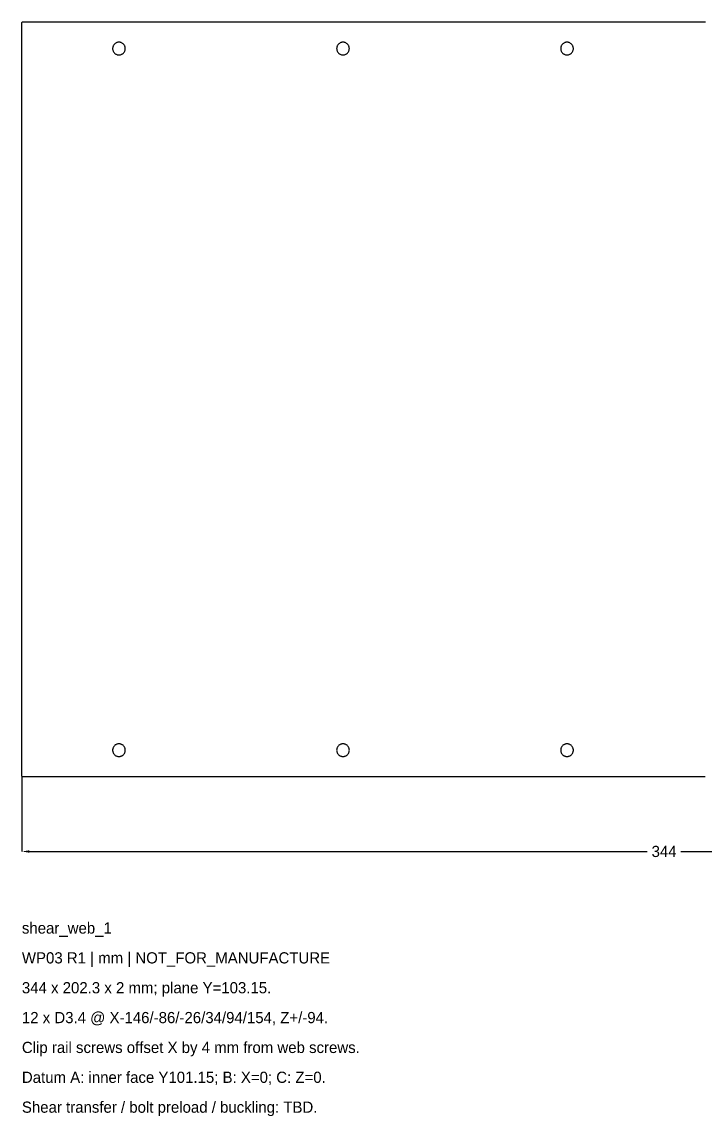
# Model space of a CAD drawing. Header units: millimetres. Extents: x 0 to 1208, y -629 to 226.
# Drawn here: x 480 to 663, y -90.9 to 202.3 of the extents above; entities that cross this region are included whole.
import ezdxf

# ---------------------------------------------------------------- set-up
doc = ezdxf.new("R2010")
doc.units = ezdxf.units.MM
for name, color, linetype in [('REFERENCE_DIMENSIONS', 2, 'Continuous'), ('REFERENCE_GEOMETRY', 7, 'Continuous'), ('REFERENCE_NOTES', 3, 'Continuous')]:
    doc.layers.add(name, color=color, linetype=linetype)
doc.dimstyles.get("Standard").update_dxf_attribs({"dimtxt": 2.5, "dimasz": 2.5, "dimexe": 1.25, "dimexo": 0.625, "dimtad": 1, "dimcen": 2.5, "dimazin": 3, "dimtfac": 1, "dimtmove": 0, "dimatfit": 3})

# ---------------------------------------------------------------- blocks, each defined once
blk = doc.blocks.new('_CLOSEDFILLED')
at = {"color": 0, "linetype": 'BYBLOCK'}
blk.add_solid([(-1, 0.16), (0, 0), (-1, -0.16)], dxfattribs=at)
blk = doc.blocks.new('*D3')
for p, q in [((480, 0), (480, -20)), ((824, 0), (824, -20)), ((482, -20), (647.5, -20)), ((656.5, -20), (822, -20))]:
    blk.add_line(p, q)
at = {"layer": 'Defpoints'}
for p in [(480, 0), (824, 0), (480, -20)]:
    blk.add_point(p, dxfattribs=at)
at = {"layer": 'REFERENCE_DIMENSIONS', "xscale": 2, "yscale": 2, "rotation": 180}
blk.add_blockref('_CLOSEDFILLED', (480, -20), dxfattribs=at)
at = {"layer": 'REFERENCE_DIMENSIONS', "xscale": 2, "yscale": 2}
blk.add_blockref('_CLOSEDFILLED', (824, -20), dxfattribs=at)
at = {"layer": 'REFERENCE_DIMENSIONS', "insert": (652, -20), "char_height": 3, "attachment_point": 5}
blk.add_mtext('344', dxfattribs=at)

msp = doc.modelspace()

# ---------------------------------------------------------------- linework, layer by layer
at = {"layer": 'REFERENCE_GEOMETRY'}
msp.add_lwpolyline([(663.0221, 0), (662.7721, 0), (662.5222, 0), (662.2722, 0), (662.0222, 0), (661.7723, 0), (661.5223, 0), (661.2723, 0), (661.0224, 0), (660.7724, 0), (660.5224, 0), (660.2725, 0), (660.0225, 0), (659.7725, 0), (659.5226, 0), (659.2726, 0), (659.0226, 0), (658.7727, 0), (658.5227, 0), (658.2728, 0), (658.0228, 0), (657.7728, 0), (657.5229, 0), (657.2729, 0), (657.0229, 0), (656.773, 0), (656.523, 0), (656.273, 0), (656.0231, 0), (655.7731, 0), (655.5231, 0), (655.2732, 0), (655.0232, 0), (654.7732, 0), (654.5233, 0), (654.2733, 0), (654.0233, 0), (653.7734, 0), (653.5234, 0), (653.2734, 0), (653.0235, 0), (652.7735, 0), (652.5235, 0), (652.2736, 0), (652.0236, 0), (651.7736, 0), (651.5237, 0), (651.2737, 0), (651.0237, 0), (650.7738, 0), (650.5238, 0), (650.2739, 0), (650.0239, 0), (649.7739, 0), (649.524, 0), (649.274, 0), (649.024, 0), (648.7741, 0), (648.5241, 0), (648.2741, 0), (648.0242, 0), (647.7742, 0), (647.5242, 0), (647.2743, 0), (647.0243, 0), (646.7743, 0), (646.5244, 0), (646.2744, 0), (646.0244, 0), (645.7745, 0), (645.5245, 0), (645.2745, 0), (645.0246, 0), (644.7746, 0), (644.5246, 0), (644.2747, 0), (644.0247, 0), (643.7747, 0), (643.5248, 0), (643.2748, 0), (643.0248, 0), (642.7749, 0), (642.5249, 0), (642.2749, 0), (642.025, 0), (641.775, 0), (641.5251, 0), (641.2751, 0), (641.0251, 0), (640.7752, 0), (640.5252, 0), (640.2752, 0), (640.0253, 0), (639.7753, 0), (639.5253, 0), (639.2754, 0), (639.0254, 0), (638.7754, 0), (638.5255, 0), (638.2755, 0), (638.0255, 0), (637.7756, 0), (637.5256, 0), (637.2756, 0), (637.0257, 0), (636.7757, 0), (636.5257, 0), (636.2758, 0), (636.0258, 0), (635.7758, 0), (635.5259, 0), (635.2759, 0), (635.0259, 0), (634.776, 0), (634.526, 0), (634.276, 0), (634.0261, 0), (633.7761, 0), (633.5261, 0), (633.2762, 0), (633.0262, 0), (632.7763, 0), (632.5263, 0), (632.2763, 0), (632.0264, 0), (631.7764, 0), (631.5264, 0), (631.2765, 0), (631.0265, 0), (630.7765, 0), (630.5266, 0), (630.2766, 0), (630.0266, 0), (629.7767, 0), (629.5267, 0), (629.2767, 0), (629.0268, 0), (628.7768, 0), (628.5268, 0), (628.2769, 0), (628.0269, 0), (627.7769, 0), (627.527, 0), (627.277, 0), (627.027, 0), (626.7771, 0), (626.5271, 0), (626.2771, 0), (626.0272, 0), (625.7772, 0), (625.5272, 0), (625.2773, 0), (625.0273, 0), (624.7774, 0), (624.5274, 0), (624.2774, 0), (624.0275, 0), (623.7775, 0), (623.5275, 0), (623.2776, 0), (623.0276, 0), (622.7776, 0), (622.5277, 0), (622.2777, 0), (622.0277, 0), (621.7778, 0), (621.5278, 0), (621.2778, 0), (621.0279, 0), (620.7779, 0), (620.5279, 0), (620.278, 0), (620.028, 0), (619.778, 0), (619.5281, 0), (619.2781, 0), (619.0281, 0), (618.7782, 0), (618.5282, 0), (618.2782, 0), (618.0283, 0), (617.7783, 0), (617.5283, 0), (617.2784, 0), (617.0284, 0), (616.7784, 0), (616.5285, 0), (616.2785, 0), (616.0286, 0), (615.7786, 0), (615.5286, 0), (615.2787, 0), (615.0287, 0), (614.7787, 0), (614.5288, 0), (614.2788, 0), (614.0288, 0), (613.7789, 0), (613.5289, 0), (613.2789, 0), (613.029, 0), (612.779, 0), (612.529, 0), (612.2791, 0), (612.0291, 0), (611.7791, 0), (611.5292, 0), (611.2792, 0), (611.0292, 0), (610.7793, 0), (610.5293, 0), (610.2793, 0), (610.0294, 0), (609.7794, 0), (609.5294, 0), (609.2795, 0), (609.0295, 0), (608.7795, 0), (608.5296, 0), (608.2796, 0), (608.0296, 0), (607.7797, 0), (607.5297, 0), (607.2798, 0), (607.0298, 0), (606.7798, 0), (606.5299, 0), (606.2799, 0), (606.0299, 0), (605.78, 0), (605.53, 0), (605.28, 0), (605.0301, 0), (604.7801, 0), (604.5301, 0), (604.2802, 0), (604.0302, 0), (603.7802, 0), (603.5303, 0), (603.2803, 0), (603.0303, 0), (602.7804, 0), (602.5304, 0), (602.2804, 0), (602.0305, 0), (601.7805, 0), (601.5305, 0), (601.2806, 0), (601.0306, 0), (600.7806, 0), (600.5307, 0), (600.2807, 0), (600.0307, 0), (599.7808, 0), (599.5308, 0), (599.2809, 0), (599.0309, 0), (598.7809, 0), (598.531, 0), (598.281, 0), (598.031, 0), (597.7811, 0), (597.5311, 0), (597.2811, 0), (597.0312, 0), (596.7812, 0), (596.5312, 0), (596.2813, 0), (596.0313, 0), (595.7813, 0), (595.5314, 0), (595.2814, 0), (595.0314, 0), (594.7815, 0), (594.5315, 0), (594.2815, 0), (594.0316, 0), (593.7816, 0), (593.5316, 0), (593.2817, 0), (593.0317, 0), (592.7817, 0), (592.5318, 0), (592.2818, 0), (592.0318, 0), (591.7819, 0), (591.5319, 0), (591.2819, 0), (591.032, 0), (590.782, 0), (590.5321, 0), (590.2821, 0), (590.0321, 0), (589.7822, 0), (589.5322, 0), (589.2822, 0), (589.0323, 0), (588.7823, 0), (588.5323, 0), (588.2824, 0), (588.0324, 0), (587.7824, 0), (587.5325, 0), (587.2825, 0), (587.0325, 0), (586.7826, 0), (586.5326, 0), (586.2826, 0), (586.0327, 0), (585.7827, 0), (585.5327, 0), (585.2828, 0), (585.0328, 0), (584.7828, 0), (584.5329, 0), (584.2829, 0), (584.0329, 0), (583.783, 0), (583.533, 0), (583.283, 0), (583.0331, 0), (582.7831, 0), (582.5332, 0), (582.2832, 0), (582.0332, 0), (581.7833, 0), (581.5333, 0), (581.2833, 0), (581.0334, 0), (580.7834, 0), (580.5334, 0), (580.2835, 0), (580.0335, 0), (579.7835, 0), (579.5336, 0), (579.2836, 0), (579.0336, 0), (578.7837, 0), (578.5337, 0), (578.2837, 0), (578.0338, 0), (577.7838, 0), (577.5338, 0), (577.2839, 0), (577.0339, 0), (576.7839, 0), (576.534, 0), (576.284, 0), (576.034, 0), (575.7841, 0), (575.5341, 0), (575.2841, 0), (575.0342, 0), (574.7842, 0), (574.5342, 0), (574.2843, 0), (574.0343, 0), (573.7844, 0), (573.5344, 0), (573.2844, 0), (573.0345, 0), (572.7845, 0), (572.5345, 0), (572.2846, 0), (572.0346, 0), (571.7846, 0), (571.5347, 0), (571.2847, 0), (571.0347, 0), (570.7848, 0), (570.5348, 0), (570.2848, 0), (570.0349, 0), (569.7849, 0), (569.5349, 0), (569.285, 0), (569.035, 0), (568.785, 0), (568.5351, 0), (568.2851, 0), (568.0351, 0), (567.7852, 0), (567.5352, 0), (567.2852, 0), (567.0353, 0), (566.7853, 0), (566.5353, 0), (566.2854, 0), (566.0354, 0), (565.7854, 0), (565.5355, 0), (565.2855, 0), (565.0356, 0), (564.7856, 0), (564.5356, 0), (564.2857, 0), (564.0357, 0), (563.7857, 0), (563.5358, 0), (563.2858, 0), (563.0358, 0), (562.7859, 0), (562.5359, 0), (562.2859, 0), (562.036, 0), (561.786, 0), (561.536, 0), (561.2861, 0), (561.0361, 0), (560.7861, 0), (560.5362, 0), (560.2862, 0), (560.0362, 0), (559.7863, 0), (559.5363, 0), (559.2863, 0), (559.0364, 0), (558.7864, 0), (558.5364, 0), (558.2865, 0), (558.0365, 0), (557.7865, 0), (557.5366, 0), (557.2866, 0), (557.0367, 0), (556.7867, 0), (556.5367, 0), (556.2868, 0), (556.0368, 0), (555.7868, 0), (555.5369, 0), (555.2869, 0), (555.0369, 0), (554.787, 0), (554.537, 0), (554.287, 0), (554.0371, 0), (553.7871, 0), (553.5371, 0), (553.2872, 0), (553.0372, 0), (552.7872, 0), (552.5373, 0), (552.2873, 0), (552.0373, 0), (551.7874, 0), (551.5374, 0), (551.2874, 0), (551.0375, 0), (550.7875, 0), (550.5375, 0), (550.2876, 0), (550.0376, 0), (549.7876, 0), (549.5377, 0), (549.2877, 0), (549.0377, 0), (548.7878, 0), (548.5378, 0), (548.2879, 0), (548.0379, 0), (547.7879, 0), (547.538, 0), (547.288, 0), (547.038, 0), (546.7881, 0), (546.5381, 0), (546.2881, 0), (546.0382, 0), (545.7882, 0), (545.5382, 0), (545.2883, 0), (545.0383, 0), (544.7883, 0), (544.5384, 0), (544.2884, 0), (544.0384, 0), (543.7885, 0), (543.5385, 0), (543.2885, 0), (543.0386, 0), (542.7886, 0), (542.5386, 0), (542.2887, 0), (542.0387, 0), (541.7887, 0), (541.5388, 0), (541.2888, 0), (541.0388, 0), (540.7889, 0), (540.5389, 0), (540.2889, 0), (540.039, 0), (539.789, 0), (539.5391, 0), (539.2891, 0), (539.0391, 0), (538.7892, 0), (538.5392, 0), (538.2892, 0), (538.0393, 0), (537.7893, 0), (537.5393, 0), (537.2894, 0), (537.0394, 0), (536.7894, 0), (536.5395, 0), (536.2895, 0), (536.0395, 0), (535.7896, 0), (535.5396, 0), (535.2896, 0), (535.0397, 0), (534.7897, 0), (534.5397, 0), (534.2898, 0), (534.0398, 0), (533.7898, 0), (533.5399, 0), (533.2899, 0), (533.0399, 0), (532.79, 0), (532.54, 0), (532.29, 0), (532.0401, 0), (531.7901, 0), (531.5402, 0), (531.2902, 0), (531.0402, 0), (530.7903, 0), (530.5403, 0), (530.2903, 0), (530.0404, 0), (529.7904, 0), (529.5404, 0), (529.2905, 0), (529.0405, 0), (528.7905, 0), (528.5406, 0), (528.2906, 0), (528.0406, 0), (527.7907, 0), (527.5407, 0), (527.2907, 0), (527.0408, 0), (526.7908, 0), (526.5408, 0), (526.2909, 0), (526.0409, 0), (525.7909, 0), (525.541, 0), (525.291, 0), (525.041, 0), (524.7911, 0), (524.5411, 0), (524.2911, 0), (524.0412, 0), (523.7912, 0), (523.5412, 0), (523.2913, 0), (523.0413, 0), (522.7914, 0), (522.5414, 0), (522.2914, 0), (522.0415, 0), (521.7915, 0), (521.5415, 0), (521.2916, 0), (521.0416, 0), (520.7916, 0), (520.5417, 0), (520.2917, 0), (520.0417, 0), (519.7918, 0), (519.5418, 0), (519.2918, 0), (519.0419, 0), (518.7919, 0), (518.5419, 0), (518.292, 0), (518.042, 0), (517.792, 0), (517.5421, 0), (517.2921, 0), (517.0421, 0), (516.7922, 0), (516.5422, 0), (516.2922, 0), (516.0423, 0), (515.7923, 0), (515.5423, 0), (515.2924, 0), (515.0424, 0), (514.7925, 0), (514.5425, 0), (514.2925, 0), (514.0426, 0), (513.7926, 0), (513.5426, 0), (513.2927, 0), (513.0427, 0), (512.7927, 0), (512.5428, 0), (512.2928, 0), (512.0428, 0), (511.7929, 0), (511.5429, 0), (511.2929, 0), (511.043, 0), (510.793, 0), (510.543, 0), (510.2931, 0), (510.0431, 0), (509.7931, 0), (509.5432, 0), (509.2932, 0), (509.0432, 0), (508.7933, 0), (508.5433, 0), (508.2933, 0), (508.0434, 0), (507.7934, 0), (507.5434, 0), (507.2935, 0), (507.0435, 0), (506.7935, 0), (506.5436, 0), (506.2936, 0), (506.0437, 0), (505.7937, 0), (505.5437, 0), (505.2938, 0), (505.0438, 0), (504.7938, 0), (504.5439, 0), (504.2939, 0), (504.0439, 0), (503.794, 0), (503.544, 0), (503.294, 0), (503.0441, 0), (502.7941, 0), (502.5441, 0), (502.2942, 0), (502.0442, 0), (501.7942, 0), (501.5443, 0), (501.2943, 0), (501.0443, 0), (500.7944, 0), (500.5444, 0), (500.2944, 0), (500.0445, 0), (499.7945, 0), (499.5445, 0), (499.2946, 0), (499.0446, 0), (498.7946, 0), (498.5447, 0), (498.2947, 0), (498.0447, 0), (497.7948, 0), (497.5448, 0), (497.2949, 0), (497.0449, 0), (496.7949, 0), (496.545, 0), (496.295, 0), (496.045, 0), (495.7951, 0), (495.5451, 0), (495.2951, 0), (495.0452, 0), (494.7952, 0), (494.5452, 0), (494.2953, 0), (494.0453, 0), (493.7953, 0), (493.5454, 0), (493.2954, 0), (493.0454, 0), (492.7955, 0), (492.5455, 0), (492.2955, 0), (492.0456, 0), (491.7956, 0), (491.5456, 0), (491.2957, 0), (491.0457, 0), (490.7957, 0), (490.5458, 0), (490.2958, 0), (490.0458, 0), (489.7959, 0), (489.5459, 0), (489.296, 0), (489.046, 0), (488.796, 0), (488.5461, 0), (488.2961, 0), (488.0461, 0), (487.7962, 0), (487.5462, 0), (487.2962, 0), (487.0463, 0), (486.7963, 0), (486.5463, 0), (486.2964, 0), (486.0464, 0), (485.7964, 0), (485.5465, 0), (485.2965, 0), (485.0465, 0), (484.7966, 0), (484.5466, 0), (484.2966, 0), (484.0467, 0), (483.7967, 0), (483.5467, 0), (483.2968, 0), (483.0468, 0), (482.7968, 0), (482.5469, 0), (482.2969, 0), (482.0469, 0), (481.797, 0), (481.547, 0), (481.297, 0), (481.0471, 0), (480.7971, 0), (480.5472, 0), (480.2972, 0), (480.0472, 0), (480, 0.2027), (480, 0.4527), (480, 0.7027), (480, 0.9526), (480, 1.2026), (480, 1.4526), (480, 1.7025), (480, 1.9525), (480, 2.2025), (480, 2.4524), (480, 2.7024), (480, 2.9524), (480, 3.2023), (480, 3.4523), (480, 3.7023), (480, 3.9522), (480, 4.2022), (480, 4.4522), (480, 4.7021), (480, 4.9521), (480, 5.2021), (480, 5.452), (480, 5.702), (480, 5.952), (480, 6.2019), (480, 6.4519), (480, 6.7019), (480, 6.9518), (480, 7.2018), (480, 7.4518), (480, 7.7017), (480, 7.9517), (480, 8.2016), (480, 8.4516), (480, 8.7016), (480, 8.9515), (480, 9.2015), (480, 9.4515), (480, 9.7014), (480, 9.9514), (480, 10.2014), (480, 10.4513), (480, 10.7013), (480, 10.9513), (480, 11.2012), (480, 11.4512), (480, 11.7012), (480, 11.9511), (480, 12.2011), (480, 12.4511), (480, 12.701), (480, 12.951), (480, 13.201), (480, 13.4509), (480, 13.7009), (480, 13.9509), (480, 14.2008), (480, 14.4508), (480, 14.7008), (480, 14.9507), (480, 15.2007), (480, 15.4507), (480, 15.7006), (480, 15.9506), (480, 16.2005), (480, 16.4505), (480, 16.7005), (480, 16.9504), (480, 17.2004), (480, 17.4504), (480, 17.7003), (480, 17.9503), (480, 18.2003), (480, 18.4502), (480, 18.7002), (480, 18.9502), (480, 19.2001), (480, 19.4501), (480, 19.7001), (480, 19.95), (480, 20.2), (480, 20.45), (480, 20.6999), (480, 20.9499), (480, 21.1999), (480, 21.4498), (480, 21.6998), (480, 21.9498), (480, 22.1997), (480, 22.4497), (480, 22.6997), (480, 22.9496), (480, 23.1996), (480, 23.4496), (480, 23.6995), (480, 23.9495), (480, 24.1995), (480, 24.4494), (480, 24.6994), (480, 24.9493), (480, 25.1993), (480, 25.4493), (480, 25.6992), (480, 25.9492), (480, 26.1992), (480, 26.4491), (480, 26.6991), (480, 26.9491), (480, 27.199), (480, 27.449), (480, 27.699), (480, 27.9489), (480, 28.1989), (480, 28.4489), (480, 28.6988), (480, 28.9488), (480, 29.1988), (480, 29.4487), (480, 29.6987), (480, 29.9487), (480, 30.1986), (480, 30.4486), (480, 30.6986), (480, 30.9485), (480, 31.1985), (480, 31.4485), (480, 31.6984), (480, 31.9484), (480, 32.1984), (480, 32.4483), (480, 32.6983), (480, 32.9482), (480, 33.1982), (480, 33.4482), (480, 33.6981), (480, 33.9481), (480, 34.1981), (480, 34.448), (480, 34.698), (480, 34.948), (480, 35.1979), (480, 35.4479), (480, 35.6979), (480, 35.9478), (480, 36.1978), (480, 36.4478), (480, 36.6977), (480, 36.9477), (480, 37.1977), (480, 37.4476), (480, 37.6976), (480, 37.9476), (480, 38.1975), (480, 38.4475), (480, 38.6975), (480, 38.9474), (480, 39.1974), (480, 39.4474), (480, 39.6973), (480, 39.9473), (480, 40.1973), (480, 40.4472), (480, 40.6972), (480, 40.9472), (480, 41.1971), (480, 41.4471), (480, 41.697), (480, 41.947), (480, 42.197), (480, 42.4469), (480, 42.6969), (480, 42.9469), (480, 43.1968), (480, 43.4468), (480, 43.6968), (480, 43.9467), (480, 44.1967), (480, 44.4467), (480, 44.6966), (480, 44.9466), (480, 45.1966), (480, 45.4465), (480, 45.6965), (480, 45.9465), (480, 46.1964), (480, 46.4464), (480, 46.6964), (480, 46.9463), (480, 47.1963), (480, 47.4463), (480, 47.6962), (480, 47.9462), (480, 48.1962), (480, 48.4461), (480, 48.6961), (480, 48.9461), (480, 49.196), (480, 49.446), (480, 49.696), (480, 49.9459), (480, 50.1959), (480, 50.4458), (480, 50.6958), (480, 50.9458), (480, 51.1957), (480, 51.4457), (480, 51.6957), (480, 51.9456), (480, 52.1956), (480, 52.4456), (480, 52.6955), (480, 52.9455), (480, 53.1955), (480, 53.4454), (480, 53.6954), (480, 53.9454), (480, 54.1953), (480, 54.4453), (480, 54.6953), (480, 54.9452), (480, 55.1952), (480, 55.4452), (480, 55.6951), (480, 55.9451), (480, 56.1951), (480, 56.445), (480, 56.695), (480, 56.945), (480, 57.1949), (480, 57.4449), (480, 57.6949), (480, 57.9448), (480, 58.1948), (480, 58.4447), (480, 58.6947), (480, 58.9447), (480, 59.1946), (480, 59.4446), (480, 59.6946), (480, 59.9445), (480, 60.1945), (480, 60.4445), (480, 60.6944), (480, 60.9444), (480, 61.1944), (480, 61.4443), (480, 61.6943), (480, 61.9443), (480, 62.1942), (480, 62.4442), (480, 62.6942), (480, 62.9441), (480, 63.1941), (480, 63.4441), (480, 63.694), (480, 63.944), (480, 64.194), (480, 64.4439), (480, 64.6939), (480, 64.9439), (480, 65.1938), (480, 65.4438), (480, 65.6938), (480, 65.9437), (480, 66.1937), (480, 66.4437), (480, 66.6936), (480, 66.9436), (480, 67.1935), (480, 67.4435), (480, 67.6935), (480, 67.9434), (480, 68.1934), (480, 68.4434), (480, 68.6933), (480, 68.9433), (480, 69.1933), (480, 69.4432), (480, 69.6932), (480, 69.9432), (480, 70.1931), (480, 70.4431), (480, 70.6931), (480, 70.943), (480, 71.193), (480, 71.443), (480, 71.6929), (480, 71.9429), (480, 72.1929), (480, 72.4428), (480, 72.6928), (480, 72.9428), (480, 73.1927), (480, 73.4427), (480, 73.6927), (480, 73.9426), (480, 74.1926), (480, 74.4426), (480, 74.6925), (480, 74.9425), (480, 75.1925), (480, 75.4424), (480, 75.6924), (480, 75.9423), (480, 76.1923), (480, 76.4423), (480, 76.6922), (480, 76.9422), (480, 77.1922), (480, 77.4421), (480, 77.6921), (480, 77.9421), (480, 78.192), (480, 78.442), (480, 78.692), (480, 78.9419), (480, 79.1919), (480, 79.4419), (480, 79.6918), (480, 79.9418), (480, 80.1918), (480, 80.4417), (480, 80.6917), (480, 80.9417), (480, 81.1916), (480, 81.4416), (480, 81.6916), (480, 81.9415), (480, 82.1915), (480, 82.4415), (480, 82.6914), (480, 82.9414), (480, 83.1914), (480, 83.4413), (480, 83.6913), (480, 83.9412), (480, 84.1912), (480, 84.4412), (480, 84.6911), (480, 84.9411), (480, 85.1911), (480, 85.441), (480, 85.691), (480, 85.941), (480, 86.1909), (480, 86.4409), (480, 86.6909), (480, 86.9408), (480, 87.1908), (480, 87.4408), (480, 87.6907), (480, 87.9407), (480, 88.1907), (480, 88.4406), (480, 88.6906), (480, 88.9406), (480, 89.1905), (480, 89.4405), (480, 89.6905), (480, 89.9404), (480, 90.1904), (480, 90.4404), (480, 90.6903), (480, 90.9403), (480, 91.1903), (480, 91.4402), (480, 91.6902), (480, 91.9402), (480, 92.1901), (480, 92.4401), (480, 92.69), (480, 92.94), (480, 93.19), (480, 93.4399), (480, 93.6899), (480, 93.9399), (480, 94.1898), (480, 94.4398), (480, 94.6898), (480, 94.9397), (480, 95.1897), (480, 95.4397), (480, 95.6896), (480, 95.9396), (480, 96.1896), (480, 96.4395), (480, 96.6895), (480, 96.9395), (480, 97.1894), (480, 97.4394), (480, 97.6894), (480, 97.9393), (480, 98.1893), (480, 98.4393), (480, 98.6892), (480, 98.9392), (480, 99.1892), (480, 99.4391), (480, 99.6891), (480, 99.9391), (480, 100.189), (480, 100.439), (480, 100.6889), (480, 100.9389), (480, 101.1889), (480, 101.4388), (480, 101.6888), (480, 101.9388), (480, 102.1887), (480, 102.4387), (480, 102.6887), (480, 102.9386), (480, 103.1886), (480, 103.4386), (480, 103.6885), (480, 103.9385), (480, 104.1885), (480, 104.4384), (480, 104.6884), (480, 104.9384), (480, 105.1883), (480, 105.4383), (480, 105.6883), (480, 105.9382), (480, 106.1882), (480, 106.4382), (480, 106.6881), (480, 106.9381), (480, 107.1881), (480, 107.438), (480, 107.688), (480, 107.938), (480, 108.1879), (480, 108.4379), (480, 108.6879), (480, 108.9378), (480, 109.1878), (480, 109.4377), (480, 109.6877), (480, 109.9377), (480, 110.1876), (480, 110.4376), (480, 110.6876), (480, 110.9375), (480, 111.1875), (480, 111.4375), (480, 111.6874), (480, 111.9374), (480, 112.1874), (480, 112.4373), (480, 112.6873), (480, 112.9373), (480, 113.1872), (480, 113.4372), (480, 113.6872), (480, 113.9371), (480, 114.1871), (480, 114.4371), (480, 114.687), (480, 114.937), (480, 115.187), (480, 115.4369), (480, 115.6869), (480, 115.9369), (480, 116.1868), (480, 116.4368), (480, 116.6868), (480, 116.9367), (480, 117.1867), (480, 117.4367), (480, 117.6866), (480, 117.9366), (480, 118.1865), (480, 118.4365), (480, 118.6865), (480, 118.9364), (480, 119.1864), (480, 119.4364), (480, 119.6863), (480, 119.9363), (480, 120.1863), (480, 120.4362), (480, 120.6862), (480, 120.9362), (480, 121.1861), (480, 121.4361), (480, 121.6861), (480, 121.936), (480, 122.186), (480, 122.436), (480, 122.6859), (480, 122.9359), (480, 123.1859), (480, 123.4358), (480, 123.6858), (480, 123.9358), (480, 124.1857), (480, 124.4357), (480, 124.6857), (480, 124.9356), (480, 125.1856), (480, 125.4356), (480, 125.6855), (480, 125.9355), (480, 126.1854), (480, 126.4354), (480, 126.6854), (480, 126.9353), (480, 127.1853), (480, 127.4353), (480, 127.6852), (480, 127.9352), (480, 128.1852), (480, 128.4351), (480, 128.6851), (480, 128.9351), (480, 129.185), (480, 129.435), (480, 129.685), (480, 129.9349), (480, 130.1849), (480, 130.4349), (480, 130.6848), (480, 130.9348), (480, 131.1848), (480, 131.4347), (480, 131.6847), (480, 131.9347), (480, 132.1846), (480, 132.4346), (480, 132.6846), (480, 132.9345), (480, 133.1845), (480, 133.4345), (480, 133.6844), (480, 133.9344), (480, 134.1844), (480, 134.4343), (480, 134.6843), (480, 134.9342), (480, 135.1842), (480, 135.4342), (480, 135.6841), (480, 135.9341), (480, 136.1841), (480, 136.434), (480, 136.684), (480, 136.934), (480, 137.1839), (480, 137.4339), (480, 137.6839), (480, 137.9338), (480, 138.1838), (480, 138.4338), (480, 138.6837), (480, 138.9337), (480, 139.1837), (480, 139.4336), (480, 139.6836), (480, 139.9336), (480, 140.1835), (480, 140.4335), (480, 140.6835), (480, 140.9334), (480, 141.1834), (480, 141.4334), (480, 141.6833), (480, 141.9333), (480, 142.1833), (480, 142.4332), (480, 142.6832), (480, 142.9332), (480, 143.1831), (480, 143.4331), (480, 143.683), (480, 143.933), (480, 144.183), (480, 144.4329), (480, 144.6829), (480, 144.9329), (480, 145.1828), (480, 145.4328), (480, 145.6828), (480, 145.9327), (480, 146.1827), (480, 146.4327), (480, 146.6826), (480, 146.9326), (480, 147.1826), (480, 147.4325), (480, 147.6825), (480, 147.9325), (480, 148.1824), (480, 148.4324), (480, 148.6824), (480, 148.9323), (480, 149.1823), (480, 149.4323), (480, 149.6822), (480, 149.9322), (480, 150.1822), (480, 150.4321), (480, 150.6821), (480, 150.9321), (480, 151.182), (480, 151.432), (480, 151.6819), (480, 151.9319), (480, 152.1819), (480, 152.4318), (480, 152.6818), (480, 152.9318), (480, 153.1817), (480, 153.4317), (480, 153.6817), (480, 153.9316), (480, 154.1816), (480, 154.4316), (480, 154.6815), (480, 154.9315), (480, 155.1815), (480, 155.4314), (480, 155.6814), (480, 155.9314), (480, 156.1813), (480, 156.4313), (480, 156.6813), (480, 156.9312), (480, 157.1812), (480, 157.4312), (480, 157.6811), (480, 157.9311), (480, 158.1811), (480, 158.431), (480, 158.681), (480, 158.931), (480, 159.1809), (480, 159.4309), (480, 159.6809), (480, 159.9308), (480, 160.1808), (480, 160.4307), (480, 160.6807), (480, 160.9307), (480, 161.1806), (480, 161.4306), (480, 161.6806), (480, 161.9305), (480, 162.1805), (480, 162.4305), (480, 162.6804), (480, 162.9304), (480, 163.1804), (480, 163.4303), (480, 163.6803), (480, 163.9303), (480, 164.1802), (480, 164.4302), (480, 164.6802), (480, 164.9301), (480, 165.1801), (480, 165.4301), (480, 165.68), (480, 165.93), (480, 166.18), (480, 166.4299), (480, 166.6799), (480, 166.9299), (480, 167.1798), (480, 167.4298), (480, 167.6798), (480, 167.9297), (480, 168.1797), (480, 168.4296), (480, 168.6796), (480, 168.9296), (480, 169.1795), (480, 169.4295), (480, 169.6795), (480, 169.9294), (480, 170.1794), (480, 170.4294), (480, 170.6793), (480, 170.9293), (480, 171.1793), (480, 171.4292), (480, 171.6792), (480, 171.9292), (480, 172.1791), (480, 172.4291), (480, 172.6791), (480, 172.929), (480, 173.179), (480, 173.429), (480, 173.6789), (480, 173.9289), (480, 174.1789), (480, 174.4288), (480, 174.6788), (480, 174.9288), (480, 175.1787), (480, 175.4287), (480, 175.6787), (480, 175.9286), (480, 176.1786), (480, 176.4286), (480, 176.6785), (480, 176.9285), (480, 177.1784), (480, 177.4284), (480, 177.6784), (480, 177.9283), (480, 178.1783), (480, 178.4283), (480, 178.6782), (480, 178.9282), (480, 179.1782), (480, 179.4281), (480, 179.6781), (480, 179.9281), (480, 180.178), (480, 180.428), (480, 180.678), (480, 180.9279), (480, 181.1779), (480, 181.4279), (480, 181.6778), (480, 181.9278), (480, 182.1778), (480, 182.4277), (480, 182.6777), (480, 182.9277), (480, 183.1776), (480, 183.4276), (480, 183.6776), (480, 183.9275), (480, 184.1775), (480, 184.4275), (480, 184.6774), (480, 184.9274), (480, 185.1774), (480, 185.4273), (480, 185.6773), (480, 185.9272), (480, 186.1772), (480, 186.4272), (480, 186.6771), (480, 186.9271), (480, 187.1771), (480, 187.427), (480, 187.677), (480, 187.927), (480, 188.1769), (480, 188.4269), (480, 188.6769), (480, 188.9268), (480, 189.1768), (480, 189.4268), (480, 189.6767), (480, 189.9267), (480, 190.1767), (480, 190.4266), (480, 190.6766), (480, 190.9266), (480, 191.1765), (480, 191.4265), (480, 191.6765), (480, 191.9264), (480, 192.1764), (480, 192.4264), (480, 192.6763), (480, 192.9263), (480, 193.1763), (480, 193.4262), (480, 193.6762), (480, 193.9261), (480, 194.1761), (480, 194.4261), (480, 194.676), (480, 194.926), (480, 195.176), (480, 195.4259), (480, 195.6759), (480, 195.9259), (480, 196.1758), (480, 196.4258), (480, 196.6758), (480, 196.9257), (480, 197.1757), (480, 197.4257), (480, 197.6756), (480, 197.9256), (480, 198.1756), (480, 198.4255), (480, 198.6755), (480, 198.9255), (480, 199.1754), (480, 199.4254), (480, 199.6754), (480, 199.9253), (480, 200.1753), (480, 200.4253), (480, 200.6752), (480, 200.9252), (480, 201.1752), (480, 201.4251), (480, 201.6751), (480, 201.9251), (480, 202.175), (480.125, 202.3), (480.3749, 202.3), (480.6249, 202.3), (480.8749, 202.3), (481.1248, 202.3), (481.3748, 202.3), (481.6248, 202.3), (481.8747, 202.3), (482.1247, 202.3), (482.3747, 202.3), (482.6246, 202.3), (482.8746, 202.3), (483.1246, 202.3), (483.3745, 202.3), (483.6245, 202.3), (483.8745, 202.3), (484.1244, 202.3), (484.3744, 202.3), (484.6244, 202.3), (484.8743, 202.3), (485.1243, 202.3), (485.3743, 202.3), (485.6242, 202.3), (485.8742, 202.3), (486.1242, 202.3), (486.3741, 202.3), (486.6241, 202.3), (486.8741, 202.3), (487.124, 202.3), (487.374, 202.3), (487.624, 202.3), (487.8739, 202.3), (488.1239, 202.3), (488.3739, 202.3), (488.6238, 202.3), (488.8738, 202.3), (489.1237, 202.3), (489.3737, 202.3), (489.6237, 202.3), (489.8736, 202.3), (490.1236, 202.3), (490.3736, 202.3), (490.6235, 202.3), (490.8735, 202.3), (491.1235, 202.3), (491.3734, 202.3), (491.6234, 202.3), (491.8734, 202.3), (492.1233, 202.3), (492.3733, 202.3), (492.6233, 202.3), (492.8732, 202.3), (493.1232, 202.3), (493.3732, 202.3), (493.6231, 202.3), (493.8731, 202.3), (494.1231, 202.3), (494.373, 202.3), (494.623, 202.3), (494.873, 202.3), (495.1229, 202.3), (495.3729, 202.3), (495.6229, 202.3), (495.8728, 202.3), (496.1228, 202.3), (496.3728, 202.3), (496.6227, 202.3), (496.8727, 202.3), (497.1226, 202.3), (497.3726, 202.3), (497.6226, 202.3), (497.8725, 202.3), (498.1225, 202.3), (498.3725, 202.3), (498.6224, 202.3), (498.8724, 202.3), (499.1224, 202.3), (499.3723, 202.3), (499.6223, 202.3), (499.8723, 202.3), (500.1222, 202.3), (500.3722, 202.3), (500.6222, 202.3), (500.8721, 202.3), (501.1221, 202.3), (501.3721, 202.3), (501.622, 202.3), (501.872, 202.3), (502.122, 202.3), (502.3719, 202.3), (502.6219, 202.3), (502.8719, 202.3), (503.1218, 202.3), (503.3718, 202.3), (503.6218, 202.3), (503.8717, 202.3), (504.1217, 202.3), (504.3717, 202.3), (504.6216, 202.3), (504.8716, 202.3), (505.1216, 202.3), (505.3715, 202.3), (505.6215, 202.3), (505.8714, 202.3), (506.1214, 202.3), (506.3714, 202.3), (506.6213, 202.3), (506.8713, 202.3), (507.1213, 202.3), (507.3712, 202.3), (507.6212, 202.3), (507.8712, 202.3), (508.1211, 202.3), (508.3711, 202.3), (508.6211, 202.3), (508.871, 202.3), (509.121, 202.3), (509.371, 202.3), (509.6209, 202.3), (509.8709, 202.3), (510.1209, 202.3), (510.3708, 202.3), (510.6208, 202.3), (510.8708, 202.3), (511.1207, 202.3), (511.3707, 202.3), (511.6207, 202.3), (511.8706, 202.3), (512.1206, 202.3), (512.3706, 202.3), (512.6205, 202.3), (512.8705, 202.3), (513.1205, 202.3), (513.3704, 202.3), (513.6204, 202.3), (513.8704, 202.3), (514.1203, 202.3), (514.3703, 202.3), (514.6202, 202.3), (514.8702, 202.3), (515.1202, 202.3), (515.3701, 202.3), (515.6201, 202.3), (515.8701, 202.3), (516.12, 202.3), (516.37, 202.3), (516.62, 202.3), (516.8699, 202.3), (517.1199, 202.3), (517.3699, 202.3), (517.6198, 202.3), (517.8698, 202.3), (518.1198, 202.3), (518.3697, 202.3), (518.6197, 202.3), (518.8697, 202.3), (519.1196, 202.3), (519.3696, 202.3), (519.6196, 202.3), (519.8695, 202.3), (520.1195, 202.3), (520.3695, 202.3), (520.6194, 202.3), (520.8694, 202.3), (521.1194, 202.3), (521.3693, 202.3), (521.6193, 202.3), (521.8693, 202.3), (522.1192, 202.3), (522.3692, 202.3), (522.6191, 202.3), (522.8691, 202.3), (523.1191, 202.3), (523.369, 202.3), (523.619, 202.3), (523.869, 202.3), (524.1189, 202.3), (524.3689, 202.3), (524.6189, 202.3), (524.8688, 202.3), (525.1188, 202.3), (525.3688, 202.3), (525.6187, 202.3), (525.8687, 202.3), (526.1187, 202.3), (526.3686, 202.3), (526.6186, 202.3), (526.8686, 202.3), (527.1185, 202.3), (527.3685, 202.3), (527.6185, 202.3), (527.8684, 202.3), (528.1184, 202.3), (528.3684, 202.3), (528.6183, 202.3), (528.8683, 202.3), (529.1183, 202.3), (529.3682, 202.3), (529.6182, 202.3), (529.8682, 202.3), (530.1181, 202.3), (530.3681, 202.3), (530.6181, 202.3), (530.868, 202.3), (531.118, 202.3), (531.3679, 202.3), (531.6179, 202.3), (531.8679, 202.3), (532.1178, 202.3), (532.3678, 202.3), (532.6178, 202.3), (532.8677, 202.3), (533.1177, 202.3), (533.3677, 202.3), (533.6176, 202.3), (533.8676, 202.3), (534.1176, 202.3), (534.3675, 202.3), (534.6175, 202.3), (534.8675, 202.3), (535.1174, 202.3), (535.3674, 202.3), (535.6174, 202.3), (535.8673, 202.3), (536.1173, 202.3), (536.3673, 202.3), (536.6172, 202.3), (536.8672, 202.3), (537.1172, 202.3), (537.3671, 202.3), (537.6171, 202.3), (537.8671, 202.3), (538.117, 202.3), (538.367, 202.3), (538.617, 202.3), (538.8669, 202.3), (539.1169, 202.3), (539.3668, 202.3), (539.6168, 202.3), (539.8668, 202.3), (540.1167, 202.3), (540.3667, 202.3), (540.6167, 202.3), (540.8666, 202.3), (541.1166, 202.3), (541.3666, 202.3), (541.6165, 202.3), (541.8665, 202.3), (542.1165, 202.3), (542.3664, 202.3), (542.6164, 202.3), (542.8664, 202.3), (543.1163, 202.3), (543.3663, 202.3), (543.6163, 202.3), (543.8662, 202.3), (544.1162, 202.3), (544.3662, 202.3), (544.6161, 202.3), (544.8661, 202.3), (545.1161, 202.3), (545.366, 202.3), (545.616, 202.3), (545.866, 202.3), (546.1159, 202.3), (546.3659, 202.3), (546.6159, 202.3), (546.8658, 202.3), (547.1158, 202.3), (547.3658, 202.3), (547.6157, 202.3), (547.8657, 202.3), (548.1156, 202.3), (548.3656, 202.3), (548.6156, 202.3), (548.8655, 202.3), (549.1155, 202.3), (549.3655, 202.3), (549.6154, 202.3), (549.8654, 202.3), (550.1154, 202.3), (550.3653, 202.3), (550.6153, 202.3), (550.8653, 202.3), (551.1152, 202.3), (551.3652, 202.3), (551.6152, 202.3), (551.8651, 202.3), (552.1151, 202.3), (552.3651, 202.3), (552.615, 202.3), (552.865, 202.3), (553.115, 202.3), (553.3649, 202.3), (553.6149, 202.3), (553.8649, 202.3), (554.1148, 202.3), (554.3648, 202.3), (554.6148, 202.3), (554.8647, 202.3), (555.1147, 202.3), (555.3647, 202.3), (555.6146, 202.3), (555.8646, 202.3), (556.1146, 202.3), (556.3645, 202.3), (556.6145, 202.3), (556.8644, 202.3), (557.1144, 202.3), (557.3644, 202.3), (557.6143, 202.3), (557.8643, 202.3), (558.1143, 202.3), (558.3642, 202.3), (558.6142, 202.3), (558.8642, 202.3), (559.1141, 202.3), (559.3641, 202.3), (559.6141, 202.3), (559.864, 202.3), (560.114, 202.3), (560.364, 202.3), (560.6139, 202.3), (560.8639, 202.3), (561.1139, 202.3), (561.3638, 202.3), (561.6138, 202.3), (561.8638, 202.3), (562.1137, 202.3), (562.3637, 202.3), (562.6137, 202.3), (562.8636, 202.3), (563.1136, 202.3), (563.3636, 202.3), (563.6135, 202.3), (563.8635, 202.3), (564.1135, 202.3), (564.3634, 202.3), (564.6134, 202.3), (564.8633, 202.3), (565.1133, 202.3), (565.3633, 202.3), (565.6132, 202.3), (565.8632, 202.3), (566.1132, 202.3), (566.3631, 202.3), (566.6131, 202.3), (566.8631, 202.3), (567.113, 202.3), (567.363, 202.3), (567.613, 202.3), (567.8629, 202.3), (568.1129, 202.3), (568.3629, 202.3), (568.6128, 202.3), (568.8628, 202.3), (569.1128, 202.3), (569.3627, 202.3), (569.6127, 202.3), (569.8627, 202.3), (570.1126, 202.3), (570.3626, 202.3), (570.6126, 202.3), (570.8625, 202.3), (571.1125, 202.3), (571.3625, 202.3), (571.6124, 202.3), (571.8624, 202.3), (572.1124, 202.3), (572.3623, 202.3), (572.6123, 202.3), (572.8623, 202.3), (573.1122, 202.3), (573.3622, 202.3), (573.6121, 202.3), (573.8621, 202.3), (574.1121, 202.3), (574.362, 202.3), (574.612, 202.3), (574.862, 202.3), (575.1119, 202.3), (575.3619, 202.3), (575.6119, 202.3), (575.8618, 202.3), (576.1118, 202.3), (576.3618, 202.3), (576.6117, 202.3), (576.8617, 202.3), (577.1117, 202.3), (577.3616, 202.3), (577.6116, 202.3), (577.8616, 202.3), (578.1115, 202.3), (578.3615, 202.3), (578.6115, 202.3), (578.8614, 202.3), (579.1114, 202.3), (579.3614, 202.3), (579.6113, 202.3), (579.8613, 202.3), (580.1113, 202.3), (580.3612, 202.3), (580.6112, 202.3), (580.8612, 202.3), (581.1111, 202.3), (581.3611, 202.3), (581.6111, 202.3), (581.861, 202.3), (582.111, 202.3), (582.3609, 202.3), (582.6109, 202.3), (582.8609, 202.3), (583.1108, 202.3), (583.3608, 202.3), (583.6108, 202.3), (583.8607, 202.3), (584.1107, 202.3), (584.3607, 202.3), (584.6106, 202.3), (584.8606, 202.3), (585.1106, 202.3), (585.3605, 202.3), (585.6105, 202.3), (585.8605, 202.3), (586.1104, 202.3), (586.3604, 202.3), (586.6104, 202.3), (586.8603, 202.3), (587.1103, 202.3), (587.3603, 202.3), (587.6102, 202.3), (587.8602, 202.3), (588.1102, 202.3), (588.3601, 202.3), (588.6101, 202.3), (588.8601, 202.3), (589.11, 202.3), (589.36, 202.3), (589.61, 202.3), (589.8599, 202.3), (590.1099, 202.3), (590.3598, 202.3), (590.6098, 202.3), (590.8598, 202.3), (591.1097, 202.3), (591.3597, 202.3), (591.6097, 202.3), (591.8596, 202.3), (592.1096, 202.3), (592.3596, 202.3), (592.6095, 202.3), (592.8595, 202.3), (593.1095, 202.3), (593.3594, 202.3), (593.6094, 202.3), (593.8594, 202.3), (594.1093, 202.3), (594.3593, 202.3), (594.6093, 202.3), (594.8592, 202.3), (595.1092, 202.3), (595.3592, 202.3), (595.6091, 202.3), (595.8591, 202.3), (596.1091, 202.3), (596.359, 202.3), (596.609, 202.3), (596.859, 202.3), (597.1089, 202.3), (597.3589, 202.3), (597.6089, 202.3), (597.8588, 202.3), (598.1088, 202.3), (598.3588, 202.3), (598.6087, 202.3), (598.8587, 202.3), (599.1086, 202.3), (599.3586, 202.3), (599.6086, 202.3), (599.8585, 202.3), (600.1085, 202.3), (600.3585, 202.3), (600.6084, 202.3), (600.8584, 202.3), (601.1084, 202.3), (601.3583, 202.3), (601.6083, 202.3), (601.8583, 202.3), (602.1082, 202.3), (602.3582, 202.3), (602.6082, 202.3), (602.8581, 202.3), (603.1081, 202.3), (603.3581, 202.3), (603.608, 202.3), (603.858, 202.3), (604.108, 202.3), (604.3579, 202.3), (604.6079, 202.3), (604.8579, 202.3), (605.1078, 202.3), (605.3578, 202.3), (605.6078, 202.3), (605.8577, 202.3), (606.1077, 202.3), (606.3577, 202.3), (606.6076, 202.3), (606.8576, 202.3), (607.1075, 202.3), (607.3575, 202.3), (607.6075, 202.3), (607.8574, 202.3), (608.1074, 202.3), (608.3574, 202.3), (608.6073, 202.3), (608.8573, 202.3), (609.1073, 202.3), (609.3572, 202.3), (609.6072, 202.3), (609.8572, 202.3), (610.1071, 202.3), (610.3571, 202.3), (610.6071, 202.3), (610.857, 202.3), (611.107, 202.3), (611.357, 202.3), (611.6069, 202.3), (611.8569, 202.3), (612.1069, 202.3), (612.3568, 202.3), (612.6068, 202.3), (612.8568, 202.3), (613.1067, 202.3), (613.3567, 202.3), (613.6067, 202.3), (613.8566, 202.3), (614.1066, 202.3), (614.3566, 202.3), (614.6065, 202.3), (614.8565, 202.3), (615.1065, 202.3), (615.3564, 202.3), (615.6064, 202.3), (615.8563, 202.3), (616.1063, 202.3), (616.3563, 202.3), (616.6062, 202.3), (616.8562, 202.3), (617.1062, 202.3), (617.3561, 202.3), (617.6061, 202.3), (617.8561, 202.3), (618.106, 202.3), (618.356, 202.3), (618.606, 202.3), (618.8559, 202.3), (619.1059, 202.3), (619.3559, 202.3), (619.6058, 202.3), (619.8558, 202.3), (620.1058, 202.3), (620.3557, 202.3), (620.6057, 202.3), (620.8557, 202.3), (621.1056, 202.3), (621.3556, 202.3), (621.6056, 202.3), (621.8555, 202.3), (622.1055, 202.3), (622.3555, 202.3), (622.6054, 202.3), (622.8554, 202.3), (623.1054, 202.3), (623.3553, 202.3), (623.6053, 202.3), (623.8553, 202.3), (624.1052, 202.3), (624.3552, 202.3), (624.6051, 202.3), (624.8551, 202.3), (625.1051, 202.3), (625.355, 202.3), (625.605, 202.3), (625.855, 202.3), (626.1049, 202.3), (626.3549, 202.3), (626.6049, 202.3), (626.8548, 202.3), (627.1048, 202.3), (627.3548, 202.3), (627.6047, 202.3), (627.8547, 202.3), (628.1047, 202.3), (628.3546, 202.3), (628.6046, 202.3), (628.8546, 202.3), (629.1045, 202.3), (629.3545, 202.3), (629.6045, 202.3), (629.8544, 202.3), (630.1044, 202.3), (630.3544, 202.3), (630.6043, 202.3), (630.8543, 202.3), (631.1043, 202.3), (631.3542, 202.3), (631.6042, 202.3), (631.8542, 202.3), (632.1041, 202.3), (632.3541, 202.3), (632.604, 202.3), (632.854, 202.3), (633.104, 202.3), (633.3539, 202.3), (633.6039, 202.3), (633.8539, 202.3), (634.1038, 202.3), (634.3538, 202.3), (634.6038, 202.3), (634.8537, 202.3), (635.1037, 202.3), (635.3537, 202.3), (635.6036, 202.3), (635.8536, 202.3), (636.1036, 202.3), (636.3535, 202.3), (636.6035, 202.3), (636.8535, 202.3), (637.1034, 202.3), (637.3534, 202.3), (637.6034, 202.3), (637.8533, 202.3), (638.1033, 202.3), (638.3533, 202.3), (638.6032, 202.3), (638.8532, 202.3), (639.1032, 202.3), (639.3531, 202.3), (639.6031, 202.3), (639.8531, 202.3), (640.103, 202.3), (640.353, 202.3), (640.603, 202.3), (640.8529, 202.3), (641.1029, 202.3), (641.3528, 202.3), (641.6028, 202.3), (641.8528, 202.3), (642.1027, 202.3), (642.3527, 202.3), (642.6027, 202.3), (642.8526, 202.3), (643.1026, 202.3), (643.3526, 202.3), (643.6025, 202.3), (643.8525, 202.3), (644.1025, 202.3), (644.3524, 202.3), (644.6024, 202.3), (644.8524, 202.3), (645.1023, 202.3), (645.3523, 202.3), (645.6023, 202.3), (645.8522, 202.3), (646.1022, 202.3), (646.3522, 202.3), (646.6021, 202.3), (646.8521, 202.3), (647.1021, 202.3), (647.352, 202.3), (647.602, 202.3), (647.852, 202.3), (648.1019, 202.3), (648.3519, 202.3), (648.6019, 202.3), (648.8518, 202.3), (649.1018, 202.3), (649.3518, 202.3), (649.6017, 202.3), (649.8517, 202.3), (650.1016, 202.3), (650.3516, 202.3), (650.6016, 202.3), (650.8515, 202.3), (651.1015, 202.3), (651.3515, 202.3), (651.6014, 202.3), (651.8514, 202.3), (652.1014, 202.3), (652.3513, 202.3), (652.6013, 202.3), (652.8513, 202.3), (653.1012, 202.3), (653.3512, 202.3), (653.6012, 202.3), (653.8511, 202.3), (654.1011, 202.3), (654.3511, 202.3), (654.601, 202.3), (654.851, 202.3), (655.101, 202.3), (655.3509, 202.3), (655.6009, 202.3), (655.8509, 202.3), (656.1008, 202.3), (656.3508, 202.3), (656.6008, 202.3), (656.8507, 202.3), (657.1007, 202.3), (657.3507, 202.3), (657.6006, 202.3), (657.8506, 202.3), (658.1005, 202.3), (658.3505, 202.3), (658.6005, 202.3), (658.8504, 202.3), (659.1004, 202.3), (659.3504, 202.3), (659.6003, 202.3), (659.8503, 202.3), (660.1003, 202.3), (660.3502, 202.3), (660.6002, 202.3), (660.8502, 202.3), (661.1001, 202.3), (661.3501, 202.3), (661.6001, 202.3), (661.85, 202.3), (662.1, 202.3), (662.35, 202.3), (662.5999, 202.3), (662.8499, 202.3), (663.0999, 202.3)], dxfattribs=at)
for points in [[(507.7, 195.15), (507.6935, 195.2982), (507.6742, 195.4452), (507.6421, 195.59), (507.5975, 195.7314), (507.5407, 195.8685), (507.4722, 196), (507.3926, 196.1251), (507.3023, 196.2427), (507.2021, 196.3521), (507.0927, 196.4523), (506.9751, 196.5426), (506.85, 196.6222), (506.7185, 196.6907), (506.5814, 196.7475), (506.44, 196.7921), (506.2952, 196.8242), (506.1482, 196.8435), (506, 196.85), (505.8518, 196.8435), (505.7048, 196.8242), (505.56, 196.7921), (505.4186, 196.7475), (505.2815, 196.6907), (505.15, 196.6222), (505.0249, 196.5426), (504.9073, 196.4523), (504.7979, 196.3521), (504.6977, 196.2427), (504.6074, 196.1251), (504.5278, 196), (504.4593, 195.8685), (504.4025, 195.7314), (504.3579, 195.59), (504.3258, 195.4452), (504.3065, 195.2982), (504.3, 195.15), (504.3065, 195.0018), (504.3258, 194.8548), (504.3579, 194.71), (504.4025, 194.5686), (504.4593, 194.4315), (504.5278, 194.3), (504.6074, 194.1749), (504.6977, 194.0573), (504.7979, 193.9479), (504.9073, 193.8477), (505.0249, 193.7574), (505.15, 193.6778), (505.2815, 193.6093), (505.4186, 193.5525), (505.56, 193.5079), (505.7048, 193.4758), (505.8518, 193.4565), (506, 193.45), (506.1482, 193.4565), (506.2952, 193.4758), (506.44, 193.5079), (506.5814, 193.5525), (506.7185, 193.6093), (506.85, 193.6778), (506.9751, 193.7574), (507.0927, 193.8477), (507.2021, 193.9479), (507.3023, 194.0573), (507.3926, 194.1749), (507.4722, 194.3), (507.5407, 194.4315), (507.5975, 194.5686), (507.6421, 194.71), (507.6742, 194.8548), (507.6935, 195.0018)], [(567.7, 195.15), (567.6935, 195.2982), (567.6742, 195.4452), (567.6421, 195.59), (567.5975, 195.7314), (567.5407, 195.8685), (567.4722, 196), (567.3926, 196.1251), (567.3023, 196.2427), (567.2021, 196.3521), (567.0927, 196.4523), (566.9751, 196.5426), (566.85, 196.6222), (566.7185, 196.6907), (566.5814, 196.7475), (566.44, 196.7921), (566.2952, 196.8242), (566.1482, 196.8435), (566, 196.85), (565.8518, 196.8435), (565.7048, 196.8242), (565.56, 196.7921), (565.4186, 196.7475), (565.2815, 196.6907), (565.15, 196.6222), (565.0249, 196.5426), (564.9073, 196.4523), (564.7979, 196.3521), (564.6977, 196.2427), (564.6074, 196.1251), (564.5278, 196), (564.4593, 195.8685), (564.4025, 195.7314), (564.3579, 195.59), (564.3258, 195.4452), (564.3065, 195.2982), (564.3, 195.15), (564.3065, 195.0018), (564.3258, 194.8548), (564.3579, 194.71), (564.4025, 194.5686), (564.4593, 194.4315), (564.5278, 194.3), (564.6074, 194.1749), (564.6977, 194.0573), (564.7979, 193.9479), (564.9073, 193.8477), (565.0249, 193.7574), (565.15, 193.6778), (565.2815, 193.6093), (565.4186, 193.5525), (565.56, 193.5079), (565.7048, 193.4758), (565.8518, 193.4565), (566, 193.45), (566.1482, 193.4565), (566.2952, 193.4758), (566.44, 193.5079), (566.5814, 193.5525), (566.7185, 193.6093), (566.85, 193.6778), (566.9751, 193.7574), (567.0927, 193.8477), (567.2021, 193.9479), (567.3023, 194.0573), (567.3926, 194.1749), (567.4722, 194.3), (567.5407, 194.4315), (567.5975, 194.5686), (567.6421, 194.71), (567.6742, 194.8548), (567.6935, 195.0018)], [(627.7, 195.15), (627.6935, 195.2982), (627.6742, 195.4452), (627.6421, 195.59), (627.5975, 195.7314), (627.5407, 195.8685), (627.4722, 196), (627.3926, 196.1251), (627.3023, 196.2427), (627.2021, 196.3521), (627.0927, 196.4523), (626.9751, 196.5426), (626.85, 196.6222), (626.7185, 196.6907), (626.5814, 196.7475), (626.44, 196.7921), (626.2952, 196.8242), (626.1482, 196.8435), (626, 196.85), (625.8518, 196.8435), (625.7048, 196.8242), (625.56, 196.7921), (625.4186, 196.7475), (625.2815, 196.6907), (625.15, 196.6222), (625.0249, 196.5426), (624.9073, 196.4523), (624.7979, 196.3521), (624.6977, 196.2427), (624.6074, 196.1251), (624.5278, 196), (624.4593, 195.8685), (624.4025, 195.7314), (624.3579, 195.59), (624.3258, 195.4452), (624.3065, 195.2982), (624.3, 195.15), (624.3065, 195.0018), (624.3258, 194.8548), (624.3579, 194.71), (624.4025, 194.5686), (624.4593, 194.4315), (624.5278, 194.3), (624.6074, 194.1749), (624.6977, 194.0573), (624.7979, 193.9479), (624.9073, 193.8477), (625.0249, 193.7574), (625.15, 193.6778), (625.2815, 193.6093), (625.4186, 193.5525), (625.56, 193.5079), (625.7048, 193.4758), (625.8518, 193.4565), (626, 193.45), (626.1482, 193.4565), (626.2952, 193.4758), (626.44, 193.5079), (626.5814, 193.5525), (626.7185, 193.6093), (626.85, 193.6778), (626.9751, 193.7574), (627.0927, 193.8477), (627.2021, 193.9479), (627.3023, 194.0573), (627.3926, 194.1749), (627.4722, 194.3), (627.5407, 194.4315), (627.5975, 194.5686), (627.6421, 194.71), (627.6742, 194.8548), (627.6935, 195.0018)], [(507.7, 7.15), (507.6935, 7.2982), (507.6742, 7.4452), (507.6421, 7.59), (507.5975, 7.7314), (507.5407, 7.8685), (507.4722, 8), (507.3926, 8.1251), (507.3023, 8.2427), (507.2021, 8.3521), (507.0927, 8.4523), (506.9751, 8.5426), (506.85, 8.6222), (506.7185, 8.6907), (506.5814, 8.7475), (506.44, 8.7921), (506.2952, 8.8242), (506.1482, 8.8435), (506, 8.85), (505.8518, 8.8435), (505.7048, 8.8242), (505.56, 8.7921), (505.4186, 8.7475), (505.2815, 8.6907), (505.15, 8.6222), (505.0249, 8.5426), (504.9073, 8.4523), (504.7979, 8.3521), (504.6977, 8.2427), (504.6074, 8.1251), (504.5278, 8), (504.4593, 7.8685), (504.4025, 7.7314), (504.3579, 7.59), (504.3258, 7.4452), (504.3065, 7.2982), (504.3, 7.15), (504.3065, 7.0018), (504.3258, 6.8548), (504.3579, 6.71), (504.4025, 6.5686), (504.4593, 6.4315), (504.5278, 6.3), (504.6074, 6.1749), (504.6977, 6.0573), (504.7979, 5.9479), (504.9073, 5.8477), (505.0249, 5.7574), (505.15, 5.6778), (505.2815, 5.6093), (505.4186, 5.5525), (505.56, 5.5079), (505.7048, 5.4758), (505.8518, 5.4565), (506, 5.45), (506.1482, 5.4565), (506.2952, 5.4758), (506.44, 5.5079), (506.5814, 5.5525), (506.7185, 5.6093), (506.85, 5.6778), (506.9751, 5.7574), (507.0927, 5.8477), (507.2021, 5.9479), (507.3023, 6.0573), (507.3926, 6.1749), (507.4722, 6.3), (507.5407, 6.4315), (507.5975, 6.5686), (507.6421, 6.71), (507.6742, 6.8548), (507.6935, 7.0018)], [(567.7, 7.15), (567.6935, 7.2982), (567.6742, 7.4452), (567.6421, 7.59), (567.5975, 7.7314), (567.5407, 7.8685), (567.4722, 8), (567.3926, 8.1251), (567.3023, 8.2427), (567.2021, 8.3521), (567.0927, 8.4523), (566.9751, 8.5426), (566.85, 8.6222), (566.7185, 8.6907), (566.5814, 8.7475), (566.44, 8.7921), (566.2952, 8.8242), (566.1482, 8.8435), (566, 8.85), (565.8518, 8.8435), (565.7048, 8.8242), (565.56, 8.7921), (565.4186, 8.7475), (565.2815, 8.6907), (565.15, 8.6222), (565.0249, 8.5426), (564.9073, 8.4523), (564.7979, 8.3521), (564.6977, 8.2427), (564.6074, 8.1251), (564.5278, 8), (564.4593, 7.8685), (564.4025, 7.7314), (564.3579, 7.59), (564.3258, 7.4452), (564.3065, 7.2982), (564.3, 7.15), (564.3065, 7.0018), (564.3258, 6.8548), (564.3579, 6.71), (564.4025, 6.5686), (564.4593, 6.4315), (564.5278, 6.3), (564.6074, 6.1749), (564.6977, 6.0573), (564.7979, 5.9479), (564.9073, 5.8477), (565.0249, 5.7574), (565.15, 5.6778), (565.2815, 5.6093), (565.4186, 5.5525), (565.56, 5.5079), (565.7048, 5.4758), (565.8518, 5.4565), (566, 5.45), (566.1482, 5.4565), (566.2952, 5.4758), (566.44, 5.5079), (566.5814, 5.5525), (566.7185, 5.6093), (566.85, 5.6778), (566.9751, 5.7574), (567.0927, 5.8477), (567.2021, 5.9479), (567.3023, 6.0573), (567.3926, 6.1749), (567.4722, 6.3), (567.5407, 6.4315), (567.5975, 6.5686), (567.6421, 6.71), (567.6742, 6.8548), (567.6935, 7.0018)], [(627.7, 7.15), (627.6935, 7.2982), (627.6742, 7.4452), (627.6421, 7.59), (627.5975, 7.7314), (627.5407, 7.8685), (627.4722, 8), (627.3926, 8.1251), (627.3023, 8.2427), (627.2021, 8.3521), (627.0927, 8.4523), (626.9751, 8.5426), (626.85, 8.6222), (626.7185, 8.6907), (626.5814, 8.7475), (626.44, 8.7921), (626.2952, 8.8242), (626.1482, 8.8435), (626, 8.85), (625.8518, 8.8435), (625.7048, 8.8242), (625.56, 8.7921), (625.4186, 8.7475), (625.2815, 8.6907), (625.15, 8.6222), (625.0249, 8.5426), (624.9073, 8.4523), (624.7979, 8.3521), (624.6977, 8.2427), (624.6074, 8.1251), (624.5278, 8), (624.4593, 7.8685), (624.4025, 7.7314), (624.3579, 7.59), (624.3258, 7.4452), (624.3065, 7.2982), (624.3, 7.15), (624.3065, 7.0018), (624.3258, 6.8548), (624.3579, 6.71), (624.4025, 6.5686), (624.4593, 6.4315), (624.5278, 6.3), (624.6074, 6.1749), (624.6977, 6.0573), (624.7979, 5.9479), (624.9073, 5.8477), (625.0249, 5.7574), (625.15, 5.6778), (625.2815, 5.6093), (625.4186, 5.5525), (625.56, 5.5079), (625.7048, 5.4758), (625.8518, 5.4565), (626, 5.45), (626.1482, 5.4565), (626.2952, 5.4758), (626.44, 5.5079), (626.5814, 5.5525), (626.7185, 5.6093), (626.85, 5.6778), (626.9751, 5.7574), (627.0927, 5.8477), (627.2021, 5.9479), (627.3023, 6.0573), (627.3926, 6.1749), (627.4722, 6.3), (627.5407, 6.4315), (627.5975, 6.5686), (627.6421, 6.71), (627.6742, 6.8548), (627.6935, 7.0018)]]:
    msp.add_lwpolyline(points, close=True, dxfattribs=at)

# ---------------------------------------------------------------- texts
at = {"layer": 'REFERENCE_NOTES'}
for s, p in [('shear_web_1', (480, -42)), ('WP03 R1 | mm | NOT_FOR_MANUFACTURE', (480, -50)), ('344 x 202.3 x 2 mm; plane Y=103.15.', (480, -58)), ('12 x D3.4 @ X-146/-86/-26/34/94/154, Z+/-94.', (480, -66)), ('Clip rail screws offset X by 4 mm from web screws.', (480, -74)), ('Datum A: inner face Y101.15; B: X=0; C: Z=0.', (480, -82)), ('Shear transfer / bolt preload / buckling: TBD.', (480, -90))]:
    msp.add_text(s, height=3, dxfattribs=at).set_placement(p)

# ---------------------------------------------------------------- dimensions: what is measured, and where the dimension line sits
at = {"layer": 'REFERENCE_DIMENSIONS'}
dim = msp.add_linear_dim(base=(480, -20), p1=(480, 0), p2=(824, 0), dimstyle='Standard', override={"dimtxt": 3, "dimasz": 2, "dimdec": 3}, dxfattribs=at)
dim.commit()
dim.dimension.update_dxf_attribs({"geometry": '*D3', "text_midpoint": (652, -20)})

doc.saveas('drawing.dxf')
